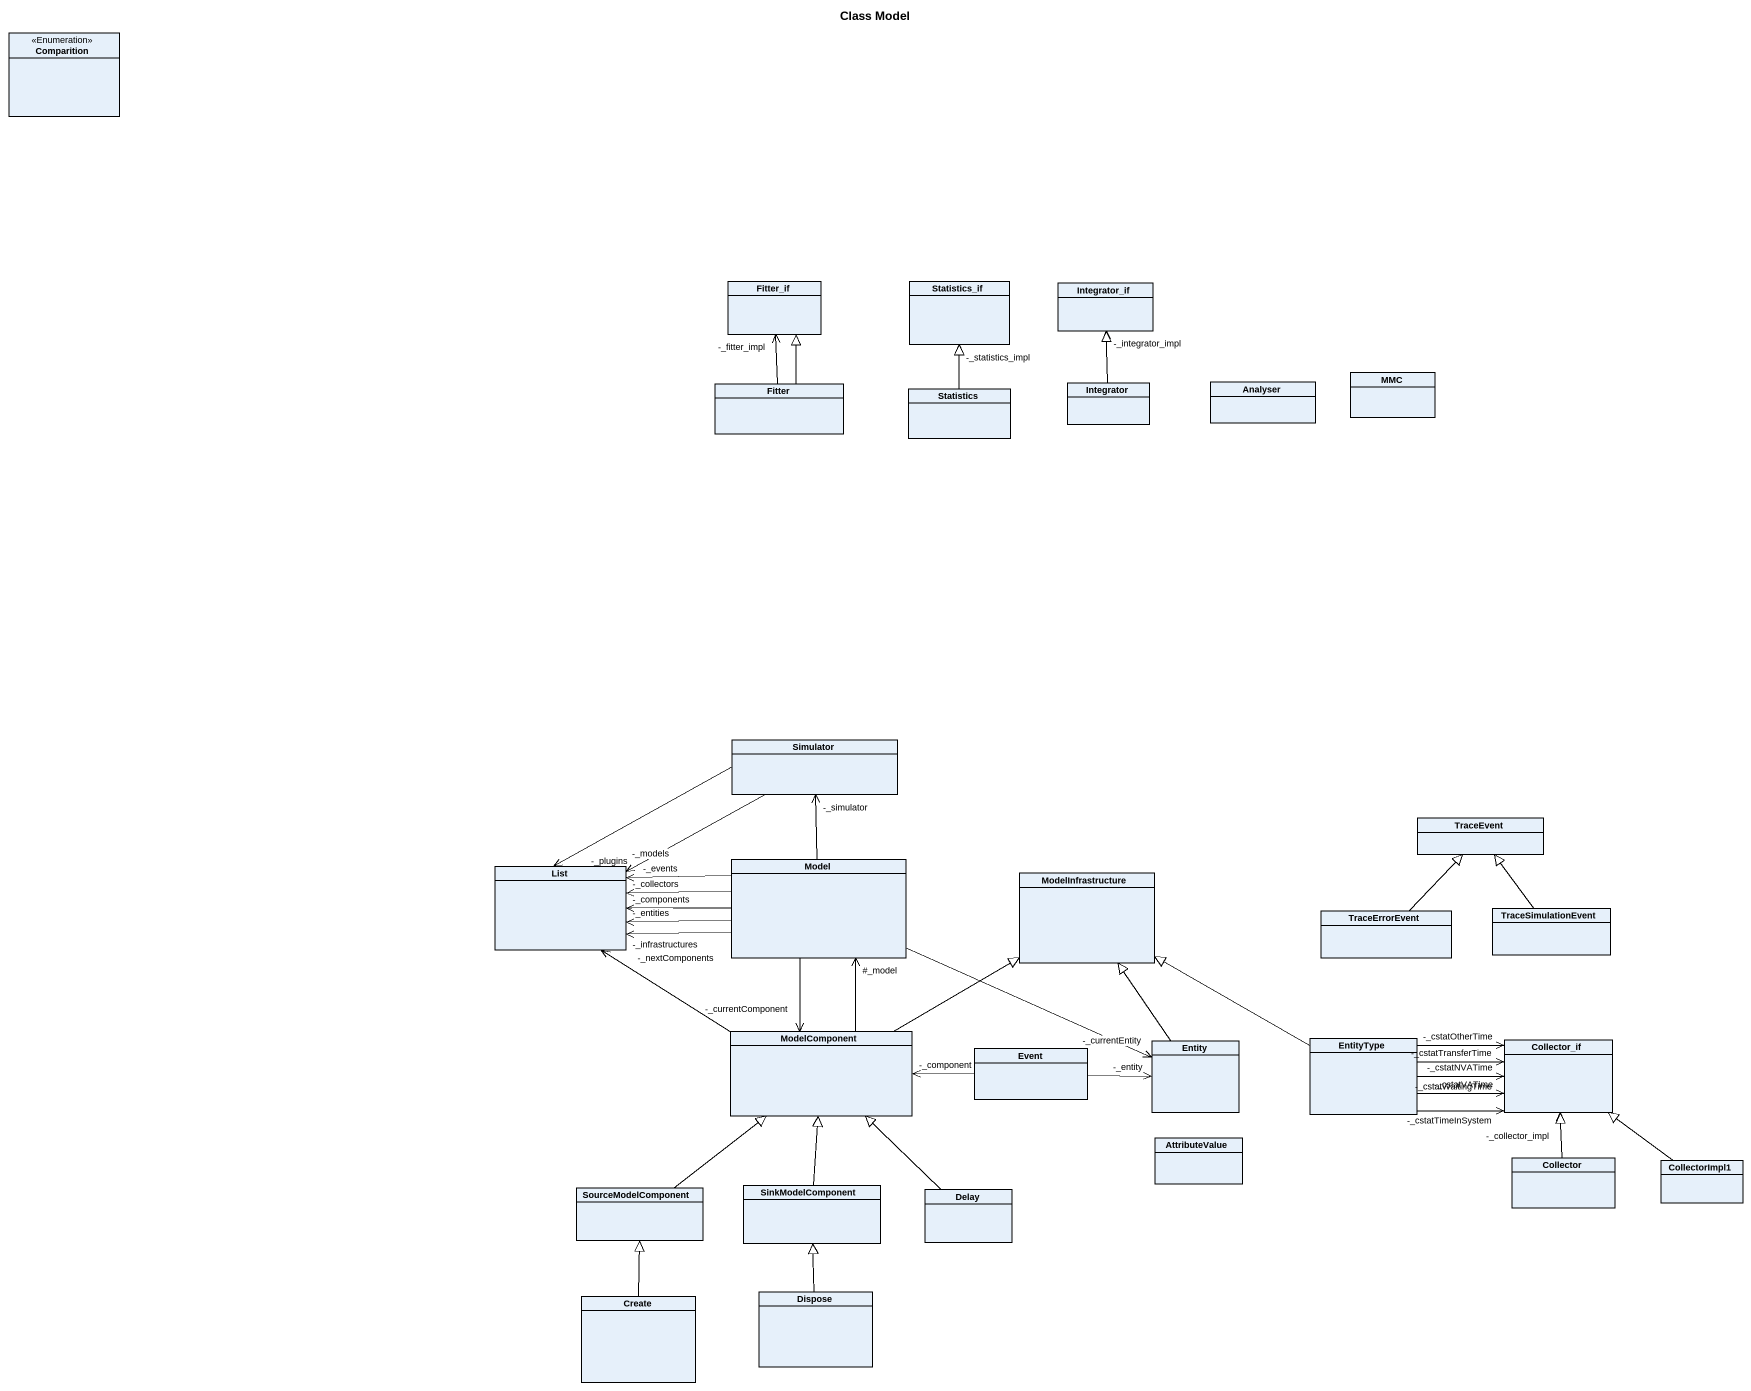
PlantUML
@startuml
title Class Model
hide circle
hide empty members
enum Comparition <<Enumeration>>
class Fitter_if
class Statistics_if
class Integrator_if
class Fitter
class Statistics
class Integrator
class Analyser
class MMC
class Simulator
class TraceEvent
class List
class Model
class ModelInfrastructure
class TraceErrorEvent
class TraceSimulationEvent
class ModelComponent
class Event
class "Entity" as Entity_
class EntityType
class Collector_if
class AttributeValue
class Collector
class CollectorImpl1
class SourceModelComponent
class SinkModelComponent
class Delay
class "Create" as Create_
class Dispose
Fitter -up-> "-_fitter_impl" Fitter_if
Fitter -up-|> Fitter_if
Statistics -up-> "-_statistics_impl" Statistics_if
Statistics -up-|> Statistics_if
Integrator -up-> "-_integrator_impl" Integrator_if
Integrator -up-|> Integrator_if
Simulator -left-> "-_models" List
Simulator -left-> "-_plugins" List
Model -up-> "-_simulator" Simulator
Model -left-> "-_collectors" List
Model -left-> "-_components" List
Model -left-> "-_entities" List
Model -left-> "-_events" List
Model -left-> "-_infrastructures" List
Model --> "-_currentComponent" ModelComponent
Model -right-> "-_currentEntity" Entity_
TraceErrorEvent -up-|> TraceEvent
TraceSimulationEvent -up-|> TraceEvent
ModelComponent -up-> "-_nextComponents" List
ModelComponent -up-> "#_model" Model
ModelComponent -right-|> ModelInfrastructure
Event -left-> "-_component" ModelComponent
Event -right-> "-_entity" Entity_
Entity_ -up-|> ModelInfrastructure
EntityType -left-|> ModelInfrastructure
EntityType -right-> "-_cstatNVATime" Collector_if
EntityType -right-> "-_cstatOtherTime" Collector_if
EntityType -right-> "-_cstatTimeInSystem" Collector_if
EntityType -right-> "-_cstatTransferTime" Collector_if
EntityType -right-> "-_cstatVATime" Collector_if
EntityType -right-> "-_cstatWaitingTime" Collector_if
Collector -up-> "-_collector_impl" Collector_if
Collector -up-|> Collector_if
CollectorImpl1 -up-|> Collector_if
SourceModelComponent -up-|> ModelComponent
SinkModelComponent -up-|> ModelComponent
Delay -up-|> ModelComponent
Create_ -up-|> SourceModelComponent
Dispose -up-|> SinkModelComponent
@enduml
